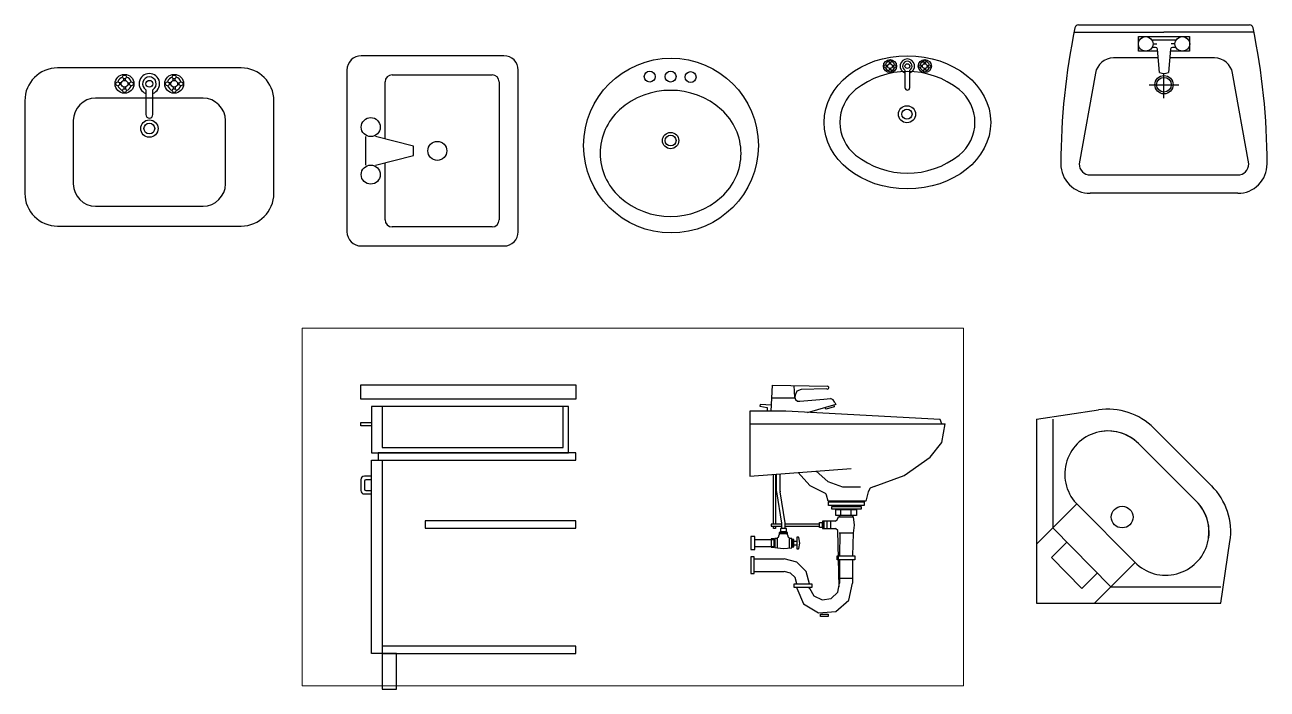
# Model space of a CAD drawing. Header units: inches. Extents: x 242965 to 445791, y 236206 to 423703.
# Drawn here: x 346058 to 349323, y 355759 to 357506 of the extents above; entities that cross this region are included whole.
import ezdxf

# ---------------------------------------------------------------- set-up
doc = ezdxf.new("R2010")
doc.units = ezdxf.units.IN
doc.header["$MEASUREMENT"] = 0
doc.layers.add('9', color=251, linetype='Continuous', lineweight=13)
doc.layers.add('NOITHAT', color=8, linetype='Continuous')

# ---------------------------------------------------------------- blocks, each defined once
blk = doc.blocks.new('A$C0B2F23C8')
at = {"layer": 'NOITHAT'}
for p, q in [((568.3, 415.8), (86.1, 415.8)), ((253.3, 376.5), (248.5, 376.5)), ((253.4, 372), (248.5, 372)), ((259.7, 382.8), (259.7, 387.7)), ((259.7, 365.5), (259.7, 360.7)), ((264.2, 382.9), (264.2, 387.7)), ((264.2, 365.6), (264.2, 360.7)), ((270.6, 376.5), (275.5, 376.5)), ((270.6, 372), (275.5, 372)), ((383.8, 376.5), (379, 376.5)), ((383.9, 372), (379, 372)), ((390.2, 382.8), (390.2, 387.7)), ((390.2, 365.5), (390.2, 360.7)), ((394.7, 382.9), (394.7, 387.7)), ((394.7, 365.6), (394.7, 360.7)), ((401.1, 376.5), (406, 376.5)), ((401.1, 372), (406, 372)), ((0, 329.7), (0, 86.1)), ((468.4, 336.3), (186, 336.3)), ((318.2, 358.7), (318.2, 293.2)), ((336.2, 293.2), (336.2, 358.7)), ((654.4, 86.1), (654.4, 329.7)), ((127.2, 277.5), (127.2, 111.2)), ((527.2, 111.2), (527.2, 277.5)), ((186, 52.4), (468.4, 52.4)), ((86.1, 0), (568.3, 0))]:
    blk.add_line(p, q, dxfattribs=at)
for centre, radius in [((262, 374.2), 24.8), ((262, 392.2), 5.03), ((392.5, 374.2), 24.8), ((392.5, 392.2), 5.03), ((244, 374.2), 5.03), ((262, 374.2), 9), ((262, 356.2), 5.03), ((280, 374.2), 5.03), ((327.2, 374.2), 9), ((374.5, 374.2), 5.03), ((392.5, 374.2), 9), ((392.5, 356.2), 5.03), ((410.5, 374.2), 5.03), ((327.2, 256.5), 22.8), ((327.2, 256.5), 14.1)]:
    blk.add_circle(centre, radius, dxfattribs=at)
for centre, radius, start, end in [((86.1, 329.7), 86.1, 90, 180), ((327.2, 374.2), 27, 289.6514, 250.3603), ((327.2, 374.2), 18, 300.3431, 239.7554), ((568.3, 329.7), 86.1, 0, 90), ((262, 374.2), 18, 105.2407, 164.2093), ((262, 374.2), 18, 196.2342, 253.9047), ((262, 374.2), 18, 16.4413, 74.0789), ((262, 374.2), 18, 286.12, 344.0884), ((392.5, 374.2), 18, 106.12, 164.0884), ((392.5, 374.2), 18, 196.4413, 254.0789), ((392.5, 374.2), 18, 285.2407, 344.2093), ((392.5, 374.2), 18, 16.2342, 73.9047), ((186, 277.5), 58.8, 90, 180), ((468.4, 277.5), 58.8, 0, 90), ((327.2, 293.2), 9, 180, 0), ((186, 111.2), 58.8, 180, 270), ((468.4, 111.2), 58.8, 270, 0), ((86.1, 86.1), 86.1, 180, 270), ((568.3, 86.1), 86.1, 270, 0)]:
    blk.add_arc(centre, radius, start, end, dxfattribs=at)
blk = doc.blocks.new('A$C1BFB365B')
at = {"layer": 'NOITHAT'}
for p, q in [((412.5, 500), (37.5, 500)), ((0, 462.5), (0, 37.5)), ((450, 37.5), (450, 462.5)), ((100, 281.2), (100, 431.2)), ((118.8, 450), (381.3, 450)), ((400, 431.2), (400, 68.7)), ((50, 212.5), (50, 287.5)), ((175, 262.5), (75, 287.5)), ((175, 237.5), (175, 262.5)), ((75, 212.5), (175, 237.5)), ((100, 68.7), (100, 218.7)), ((381.3, 50), (118.8, 50)), ((37.5, 0), (412.5, 0))]:
    blk.add_line(p, q, dxfattribs=at)
for centre in [(62.5, 312.5), (237.5, 250), (62.5, 187.5)]:
    blk.add_circle(centre, 25, dxfattribs=at)
for centre, radius, start, end in [((37.5, 462.5), 37.5, 90, 180), ((412.5, 462.5), 37.5, 0, 90), ((118.8, 431.2), 18.8, 90, 180), ((381.3, 431.2), 18.8, 0, 90), ((118.8, 68.7), 18.8, 180, 270), ((381.3, 68.7), 18.8, 270, 0), ((37.5, 37.5), 37.5, 180, 270), ((412.5, 37.5), 37.5, 270, 0)]:
    blk.add_arc(centre, radius, start, end, dxfattribs=at)
blk = doc.blocks.new('A$C38D93F2A')
at = {"layer": 'NOITHAT'}
for centre, radius in [((229.7, 229.7), 229.7), ((173.7, 410.9), 14.3), ((228.6, 410.9), 14.3), ((281.2, 409.7), 14.3), ((228.6, 242.9), 21.4), ((228.6, 242.9), 14.3)]:
    blk.add_circle(centre, radius, dxfattribs=at)
for centre, radius, start, end in [((228.6, 174), 200.9, 48.1695, 131.8305), ((197.1, 209.2), 153.7, 131.8305, 228.1695), ((260, 209.2), 153.7, 311.8305, 48.1695), ((228.6, 244.3), 200.9, 228.1695, 311.8305)]:
    blk.add_arc(centre, radius, start, end, dxfattribs=at)
blk = doc.blocks.new('A$C1B3C08E2')
at = {"layer": 'NOITHAT'}
for p, q in [((171.6, 328.8), (171.6, 332.2)), ((174.7, 328.9), (174.7, 332.2)), ((262.9, 328.8), (262.9, 332.2)), ((266.1, 328.9), (266.1, 332.2)), ((167.1, 324.4), (163.7, 324.4)), ((167.1, 321.2), (163.7, 321.2)), ((171.6, 316.7), (171.6, 313.3)), ((174.7, 316.7), (174.7, 313.3)), ((179.2, 324.4), (182.6, 324.4)), ((179.2, 321.2), (182.6, 321.2)), ((212.5, 311.9), (212.5, 266.1)), ((225.1, 266.1), (225.1, 311.9)), ((258.4, 324.4), (255.1, 324.4)), ((258.5, 321.2), (255.1, 321.2)), ((262.9, 316.7), (262.9, 313.3)), ((266.1, 316.7), (266.1, 313.3)), ((270.6, 324.4), (274, 324.4)), ((270.6, 321.2), (274, 321.2))]:
    blk.add_line(p, q, dxfattribs=at)
for centre, radius in [((173.2, 322.8), 17.3), ((173.2, 322.8), 6.3), ((173.2, 335.4), 3.52), ((218.8, 322.8), 6.3), ((264.5, 322.8), 17.3), ((264.5, 322.8), 6.3), ((264.5, 335.4), 3.52), ((160.6, 322.8), 3.52), ((173.2, 310.2), 3.52), ((185.8, 322.8), 3.52), ((251.9, 322.8), 3.52), ((264.5, 310.2), 3.52), ((277.1, 322.8), 3.52), ((217.8, 196.2), 22.5), ((217.8, 196.2), 13.3)]:
    blk.add_circle(centre, radius, dxfattribs=at)
for centre, radius, start, end in [((173.2, 322.8), 12.6, 105.2407, 164.2093), ((173.2, 322.8), 12.6, 16.4413, 74.0789), ((218.8, 322.8), 18.9, 289.6514, 250.3603), ((218.8, 322.8), 12.6, 300.3431, 239.7554), ((264.5, 322.8), 12.6, 106.12, 164.0884), ((264.5, 322.8), 12.6, 16.2342, 73.9047), ((218.9, 90.6), 218, 51.3402, 128.6598), ((173.2, 322.8), 12.6, 196.2342, 253.9047), ((173.2, 322.8), 12.6, 286.12, 344.0884), ((264.5, 322.8), 12.6, 196.4413, 254.0789), ((264.5, 322.8), 12.6, 285.2407, 344.2093), ((218.8, 266.1), 6.3, 180, 0), ((151.5, 174.9), 110, 128.6598, 231.3402), ((286.4, 174.9), 110, 308.6598, 51.3402), ((218.9, 259.2), 218, 231.3402, 308.6598)]:
    blk.add_arc(centre, radius, start, end, dxfattribs=at)
blk.add_ellipse((218.9, 174.9), major_axis=(-218.9, 0), ratio=0.8, dxfattribs=at)
blk = doc.blocks.new('A$C0D8F5D1A')
at = {"layer": 'NOITHAT'}
for p, q in [((0, 762.4), (0, 800)), ((0, 800), (564.7, 800)), ((564.7, 800), (564.7, 762.4)), ((564.7, 762.4), (0, 762.4)), ((28.2, 743.5), (28.2, 621.2)), ((545.9, 743.5), (28.2, 743.5)), ((56.5, 743.5), (56.5, 635.3)), ((531.8, 635.3), (531.8, 743.5)), ((545.9, 621.2), (545.9, 743.5)), ((0, 701.4), (28.2, 701.4)), ((0, 692), (0, 701.4)), ((28.2, 692), (0, 692)), ((28.2, 701.4), (28.2, 692)), ((28.2, 621.2), (545.9, 621.2)), ((45.3, 621.2), (45.3, 602.4)), ((564.7, 621.2), (45.3, 621.2)), ((56.5, 635.3), (531.8, 635.3)), ((564.7, 602.4), (564.7, 621.2)), ((28.2, 94.1), (28.2, 602.4)), ((28.2, 602.4), (56.5, 602.4)), ((45.3, 602.4), (564.7, 602.4)), ((56.5, 602.4), (56.5, 94.1)), ((28.2, 560.1), (9.4, 560.1)), ((0, 550.7), (0, 522.5)), ((9.4, 546.9), (9.4, 526.2)), ((28.2, 550.7), (13.2, 550.7)), ((13.2, 522.5), (28.2, 522.5)), ((9.4, 513.1), (28.2, 513.1)), ((169.4, 442.4), (169.4, 423.5)), ((564.7, 442.4), (169.4, 442.4)), ((564.7, 423.5), (564.7, 442.4)), ((169.4, 423.5), (564.7, 423.5)), ((56.5, 112.9), (56.5, 94.1)), ((564.7, 112.9), (56.5, 112.9)), ((564.7, 94.1), (564.7, 112.9)), ((56.5, 94.1), (28.2, 94.1)), ((56.5, 94.1), (56.5, 0)), ((94.1, 94.1), (56.5, 94.1)), ((56.5, 94.1), (564.7, 94.1)), ((94.1, 0), (94.1, 94.1)), ((56.5, 0), (94.1, 0))]:
    blk.add_line(p, q, dxfattribs=at)
for centre, radius, start, end in [((9.4, 550.7), 9.41, 90, 180), ((9.4, 522.5), 9.41, 180, 270), ((13.2, 546.9), 3.76, 90, 180), ((13.2, 526.2), 3.76, 180, 270)]:
    blk.add_arc(centre, radius, start, end, dxfattribs=at)
blk = doc.blocks.new('A$C4270107D')
at = {"layer": 'NOITHAT', "linetype": 'Continuous'}
for p, q in [((46.4, 442.9), (495.6, 442.9)), ((34.7, 423.6), (271, 423.6)), ((203.6, 392.8), (203.6, 412)), ((203.6, 412), (271, 412)), ((203.6, 373.5), (203.6, 392.8)), ((302.5, 402.4), (239.6, 402.4)), ((242.2, 392.8), (252.2, 392.8)), ((507.4, 423.6), (271, 423.6)), ((271, 412), (338.4, 412)), ((299.9, 392.8), (289.8, 392.8)), ((338.4, 412), (338.4, 392.8)), ((338.4, 392.8), (338.4, 373.5)), ((254.1, 373.5), (203.6, 373.5)), ((248.8, 383.2), (239.6, 383.2)), ((259.6, 317.8), (253.6, 378.8)), ((288.5, 378.8), (282.5, 317.8)), ((338.4, 373.5), (288, 373.5)), ((302.5, 383.2), (293.3, 383.2)), ((255.8, 356), (138.5, 356)), ((403.6, 356), (286.2, 356)), ((91, 315.8), (48.1, 77.1)), ((271, 250.3), (271, 314.7)), ((493.9, 77.1), (451.1, 315.8)), ((231.7, 285.5), (271, 285.5)), ((271, 285.5), (310.4, 285.5)), ((77, 48.1), (271, 48.1)), ((271, 48.1), (465, 48.1)), ((271, 0), (77, 0)), ((465, 0), (271, 0))]:
    blk.add_line(p, q, dxfattribs=at)
for centre, radius in [((222.9, 392.8), 19.3), ((319.2, 392.8), 19.3), ((271, 285.5), 24.1), ((271, 285.5), 19.3)]:
    blk.add_circle(centre, radius, dxfattribs=at)
for centre, radius, start, end in [((1789.7, 73.1), 1789.7, 168.3264, 179.8676), ((46.4, 433.2), 9.63, 90, 168.3264), ((495.6, 433.2), 9.63, 11.6736, 90), ((-1247.6, 73.1), 1789.7, 0.1324, 11.6736), ((248.8, 378.4), 4.81, 5.6071, 90), ((293.3, 378.4), 4.81, 90, 174.3929), ((138.5, 307.9), 48.1, 90, 170.6121), ((403.6, 307.9), 48.1, 9.3879, 90), ((271, 337.5), 22.7, 239.7473, 300.2527), ((77, 77), 77, 179.8676, 270), ((77, 77), 28.9, 179.8676, 270), ((465, 77), 77, 270, 0.1324), ((465, 77), 28.9, 270, 0.1324)]:
    blk.add_arc(centre, radius, start, end, dxfattribs=at)
blk = doc.blocks.new('A$C7E58762D')
at = {"layer": 'NOITHAT'}
for p, q in [((56.2, 539.5), (59.3, 607.9)), ((59.3, 607.9), (203.9, 605)), ((118.7, 575.7), (116.7, 606.8)), ((202.9, 598), (134.6, 597)), ((27.6, 557.5), (26.7, 552.5)), ((57, 555.5), (27.6, 557.5)), ((118.8, 574.2), (57.7, 573.5)), ((119, 581.7), (118.7, 575.7)), ((131.2, 565.8), (195, 571.5)), ((225.7, 557.5), (150.4, 535.7)), ((195, 571.5), (212.1, 572.9)), ((221.2, 556.2), (221.7, 551.5)), ((223.1, 562.5), (225.7, 557.5)), ((0, 539.5), (0, 368.5)), ((95, 539.5), (0, 539.5)), ((26.7, 552.5), (45.5, 549.5)), ((45.5, 549.5), (45.5, 539.5)), ((499.9, 517.9), (95, 539.5)), ((200.9, 544.6), (196.4, 549)), ((221.7, 551.5), (200.9, 544.6)), ((0, 506.3), (513.8, 506.3)), ((504.9, 506.3), (499.9, 517.9)), ((0, 368.5), (266.2, 389.2)), ((62.4, 242.8), (62.4, 373.4)), ((67.2, 373.7), (67.2, 242.8)), ((70.6, 328.5), (70.6, 374)), ((79.6, 329.3), (79.6, 374.7)), ((84, 245), (70.7, 327.3)), ((93, 245.7), (79.7, 328)), ((243.5, 340.8), (291, 340.8)), ((310.8, 327.9), (304.9, 303.1)), ((205.9, 303.1), (201.9, 318.8)), ((304.9, 303.1), (205.9, 303.1)), ((206.8, 291.3), (206.8, 301.2)), ((206.8, 301.2), (300.9, 301.2)), ((300.9, 301.2), (300.9, 291.3)), ((300.9, 291.3), (206.8, 291.3)), ((215.8, 282.4), (215.8, 289.3)), ((215.8, 289.3), (293, 289.3)), ((293, 282.4), (215.8, 282.4)), ((225.9, 265.1), (225.9, 281.6)), ((225.9, 281.6), (280.1, 281.6)), ((280.1, 265.1), (225.9, 265.1)), ((230.7, 282.4), (230.7, 281.6)), ((232.1, 260.2), (232.1, 262)), ((232.1, 262), (272.8, 262)), ((235.5, 265.1), (235.5, 262)), ((239.5, 265.1), (239.5, 281.6)), ((266.6, 265.1), (266.6, 281.6)), ((270.3, 265.1), (270.3, 262)), ((276.2, 282.4), (276.2, 281.6)), ((280.1, 281.6), (280.1, 265.1)), ((293, 289.3), (293, 282.4)), ((55.9, 242.8), (55.9, 237.2)), ((84.1, 242.8), (55.9, 242.8)), ((55.9, 237.2), (84.1, 237.2)), ((62.4, 231.5), (62.4, 237.2)), ((67.2, 231.5), (62.4, 231.5)), ((67.2, 237.2), (67.2, 231.5)), ((96.5, 231.5), (80.7, 231.5)), ((80.7, 231.5), (80.7, 223.6)), ((84.1, 231.5), (84.1, 243.7)), ((93.2, 231.5), (93.2, 244.4)), ((183.5, 242.8), (93.2, 242.8)), ((93.2, 237.2), (183.5, 237.2)), ((96.5, 223.6), (96.5, 231.5)), ((183.5, 233.8), (183.5, 247.3)), ((183.5, 247.3), (190.3, 247.3)), ((190.3, 233.8), (183.5, 233.8)), ((190.3, 247.3), (190.3, 233.8)), ((224.2, 250.3), (191.5, 250.3)), ((191.5, 250.3), (191.5, 231.3)), ((191.5, 231.3), (225.1, 231.3)), ((194.8, 250.3), (194.8, 231.3)), ((202.8, 250.3), (202.8, 231.3)), ((211.8, 250.3), (211.8, 231.3)), ((2.8, 209.9), (2.8, 175.6)), ((12.9, 209.9), (2.8, 209.9)), ((12.9, 175.6), (12.9, 209.9)), ((12.9, 202.2), (66, 202.2)), ((63.8, 204.4), (55.9, 204.4)), ((55.9, 204.4), (55.9, 181.8)), ((63.8, 181.8), (63.8, 204.4)), ((66, 204.9), (66, 181.5)), ((69.6, 204.9), (66, 204.9)), ((71.7, 205.6), (71.7, 180.6)), ((98.8, 220.9), (77.3, 220.9)), ((77.3, 220.9), (77.3, 214.4)), ((98.8, 216.8), (77.3, 216.8)), ((80.7, 223.6), (96.5, 223.6)), ((98.8, 214.4), (98.8, 220.9)), ((104.4, 180.6), (104.4, 205.6)), ((110.1, 204.9), (106.6, 204.9)), ((110.1, 180.6), (110.1, 204.9)), ((112.4, 202.2), (112.4, 183)), ((115.7, 202.2), (112.4, 202.2)), ((115.7, 183), (115.7, 202.2)), ((115.7, 187.5), (115.7, 197.6)), ((115.7, 197.6), (123.7, 197.6)), ((123.7, 208.4), (123.7, 177.5)), ((127.1, 208.4), (123.7, 208.4)), ((123.7, 196.4), (123.7, 188.7)), ((272.9, 218.6), (235.2, 218.6)), ((236.6, 218.6), (235.5, 159.2)), ((271.4, 218.6), (270.3, 159.2)), ((2.8, 175.6), (12.9, 175.6)), ((12.9, 184.1), (66, 184.1)), ((55.9, 181.8), (63.8, 181.8)), ((112.4, 183), (115.7, 183)), ((123.7, 187.5), (115.7, 187.5)), ((123.7, 177.5), (127, 177.5)), ((2.8, 157), (2.8, 112.9)), ((11.8, 157), (2.8, 157)), ((11.8, 112.9), (11.8, 157)), ((11.8, 151.6), (90.8, 151.6)), ((229.9, 149.1), (229.9, 159.2)), ((229.9, 159.2), (276.2, 159.2)), ((276.2, 149.1), (229.9, 149.1)), ((235.5, 149.1), (235.5, 87.3)), ((270.3, 149.1), (270.3, 87.3)), ((276.2, 159.2), (276.2, 149.1)), ((2.8, 112.9), (11.8, 112.9)), ((11.8, 118.5), (90.8, 118.5)), ((270.3, 99.4), (235.5, 99.4)), ((116.9, 75.7), (116.9, 85.8)), ((116.9, 85.8), (163.2, 85.8)), ((163.2, 75.7), (116.9, 75.7)), ((123.9, 75.7), (123.9, 74.7)), ((157, 75.7), (157, 72.2)), ((157, 72.2), (157, 74.7)), ((163.2, 85.8), (163.2, 75.7)), ((185.8, 0), (185.8, 5.6)), ((185.8, 5.6), (206.1, 5.6)), ((206.1, 0), (185.8, 0)), ((206.1, 5.6), (206.1, 0))]:
    blk.add_line(p, q, dxfattribs=at)
at = {"layer": 'NOITHAT', "linetype": 'Continuous'}
for points in [[(134.6, 597, 0), (123.7, 592.4, 0), (119, 581.7, 0)], [(202.9, 598, 0), (205, 597.9, 0), (206.9, 598.9, 0), (207.8, 600.9, 0), (207.5, 603, 0), (206, 604.5, 0), (203.9, 605, 0)], [(118.7, 575.7, 0), (120.5, 570, 0), (125.2, 566.2, 0), (131.2, 565.8, 0)], [(223.1, 562.5, 0), (218.9, 569.1, 0), (212.1, 572.9, 0)], [(474.2, 418.9, 0), (504.7, 457.7, 0), (513.8, 506.3, 0)], [(326.6, 341.7, 0), (405.3, 370.9, 0), (474.2, 418.9, 0)], [(127, 378.4, 0), (157.4, 344.4, 0), (197.9, 323.7, 0)], [(174.2, 382.1, 0), (204.7, 354.4, 0), (243.5, 340.8, 0)], [(70.6, 328.5, 0), (70.6, 327.9, 0), (70.7, 327.3, 0)], [(79.6, 329.3, 0), (79.6, 328.6, 0), (79.7, 328, 0)], [(326.6, 341.7, 0), (316.3, 337.6, 0), (310.8, 327.9, 0)], [(201.9, 318.8, 0), (200.8, 321.9, 0), (197.9, 323.7, 0)], [(272.9, 218.6, 0), (275.3, 240.3, 0), (272.8, 262, 0)], [(84.1, 243.7, 0), (84.1, 244.3, 0), (84, 245, 0)], [(93.2, 244.4, 0), (93.1, 245.1, 0), (93, 245.7, 0)], [(224.2, 250.3, 0), (230, 253.8, 0), (232.1, 260.2, 0)], [(235.2, 77.6, 0), (231.7, 226.2, 0), (225.1, 231.3, 0)], [(69.6, 204.9, 0), (75.2, 208.3, 0), (77.3, 214.4, 0)], [(98.8, 214.4, 0), (100.9, 208.3, 0), (106.6, 204.9, 0)], [(128.8, 207.2, 0), (128.2, 208.1, 0), (127.1, 208.4, 0)], [(128.7, 178.8, 0), (131.1, 193, 0), (128.8, 207.2, 0)], [(66, 181.5, 0), (88, 178.5, 0), (110.1, 180.6, 0)], [(127, 177.5, 0), (128.1, 177.9, 0), (128.7, 178.8, 0)], [(157, 85.4, 0), (148.2, 118.5, 0), (123.9, 142.8, 0), (90.8, 151.6, 0)], [(123.9, 85.4, 0), (119.4, 102, 0), (107.3, 114.1, 0), (90.8, 118.5, 0)], [(123.9, 74.7, 0), (141.6, 32.9, 0), (180.5, 9.5, 0), (225.7, 13.4, 0), (260, 43.1, 0), (270.3, 87.3, 0)], [(157, 74.7, 0), (168.7, 53.8, 0), (190.2, 43.4, 0), (213.8, 47.1, 0), (231, 63.8, 0), (235.5, 87.3, 0)]]:
    blk.add_polyline3d(points, dxfattribs=at)
blk = doc.blocks.new('A$C2E303C96')
at = {"layer": 'NOITHAT'}
for p, q in [((0, 483.8), (162.3, 508.2)), ((0, 483.8), (0, 0)), ((42.7, 483.8), (42.7, 198.3)), ((308.4, 460), (460, 308.4)), ((419.5, 268.6), (267.9, 419.5)), ((105.5, 261.1), (0, 155.6)), ((105.5, 261.1), (105.5, 261.1)), ((259, 106.8), (105.5, 261.1)), ((194.9, 42.7), (42.7, 198.3)), ((39.6, 120.1), (79.8, 160.3)), ((483.8, 0), (508.2, 162.3)), ((119.2, 38.7), (39.6, 120.1)), ((259, 106.8), (152.2, 0)), ((259, 106.8), (259, 106.8)), ((119.2, 38.7), (159.4, 78.9)), ((194.9, 42.7), (483.8, 42.7)), ((0, 0), (483.8, 0)), ((0, 0), (0, 0))]:
    blk.add_line(p, q, dxfattribs=at)
blk.add_circle((224.9, 226.6), 28.5, dxfattribs=at)
for centre, radius, start, end in [((187.6, 339.3), 170.8, 45, 98.5308), ((187.6, 339.3), 113.5, 44.9707, 226.134), ((187.6, 339.3), 113.8, 45, 98.5308), ((339.3, 187.6), 170.8, 351.4692, 45), ((339.3, 187.6), 114, 224.531, 45.2473), ((339.3, 187.6), 113.8, 351.4692, 45)]:
    blk.add_arc(centre, radius, start, end, dxfattribs=at)

msp = doc.modelspace()

# ---------------------------------------------------------------- linework, layer by layer
at = {"layer": '9'}
msp.add_lwpolyline([(346787.485, 356708.293), (348525.199, 356708.293), (348525.199, 355767.907), (346787.485, 355767.907)], close=True, dxfattribs=at)

# ---------------------------------------------------------------- block references
for name, p in [('A$C4270107D', (348780.818, 357062.755)), ('A$C1BFB365B', (346904.794, 356924.28)), ('A$C38D93F2A', (347526.712, 356958.497)), ('A$C1B3C08E2', (348158.655, 357074.38)), ('A$C0B2F23C8', (346058.338, 356976.427)), ('A$C0D8F5D1A', (346941.15, 355759.098)), ('A$C7E58762D', (347963.35, 355950.27)), ('A$C2E303C96', (348717.044, 355985.035))]:
    msp.add_blockref(name, p, dxfattribs=at)

doc.saveas('drawing.dxf')
